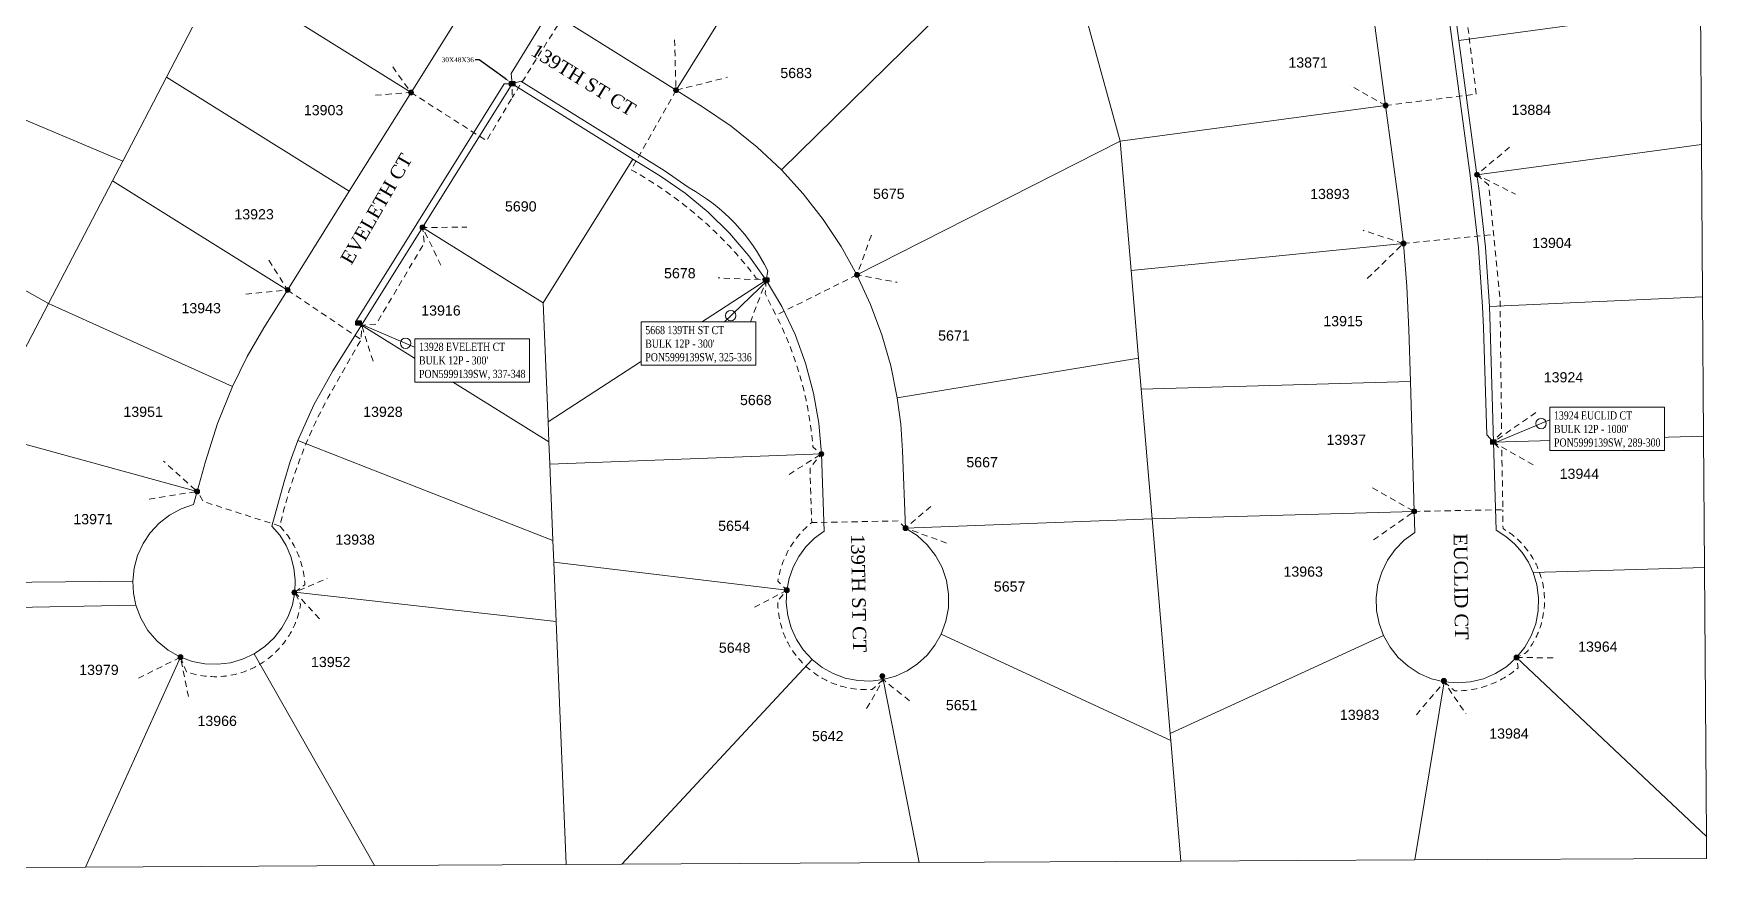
# Model space of a CAD drawing. Header units: feet. Extents: x 865220 to 2843873, y -2240498 to 972474.
# Drawn here: x 2837220 to 2838455, y 965875 to 966491 of the extents above; entities that cross this region are included whole.
import ezdxf
from ezdxf import colors
from ezdxf.entities.mleader import LeaderData, LeaderLine
from ezdxf.enums import TextEntityAlignment as Align
from ezdxf.lldxf.tags import DXFTag
from ezdxf.math import Vec2, Vec3

# ---------------------------------------------------------------- set-up
doc = ezdxf.new("R2010")
doc.units = ezdxf.units.FT
doc.header["$LTSCALE"] = 0.015
doc.header["$MEASUREMENT"] = 0
doc.linetypes.add('DASHED', pattern=[5, 3, -2])
doc.layers.get('0').update_dxf_attribs({"lineweight": 5})
for name, color, linetype, lineweight in [('48B', 112, '48B', 5), ('Dakota County Addresses', 7, 'Continuous', 5), ('Dakota County Parcels', 7, 'Continuous', 5), ('DETAIL', 7, 'Continuous', 5), ('DROP BURIED', 7, 'DASHED', 5), ('RUNNING LINE (UNDERGROUND)', 10, 'Continuous', 5), ('STREET NAME', 7, 'Continuous', 5), ('TAIL', 1, 'MST', 5), ('TELEPHONE STRUCT-PROP', 6, 'Continuous', 5), ('TERMINALS', 7, 'Continuous', 5)]:
    doc.layers.add(name, color=color, linetype=linetype, lineweight=lineweight)
doc.styles.add('Dimensions 100', font='arial.ttf')
doc.styles.add('Line', font='txt.shx', dxfattribs={"height": 3})
doc.styles.add('SIMPLEX', font='times.ttf', dxfattribs={"width": 0.8})
doc.styles.get("Standard").update_dxf_attribs({"font": 'times.ttf'})
doc.styles.add('Utilities', font='arial.ttf', dxfattribs={"height": 2.5})
tags = doc.linetypes.add('48B', pattern='A,80,-5,["48B",Line,S=1.5,R=0,X=0,Y=-1.5],-20', length=105).pattern_tags.tags
tags[6] = DXFTag(74, 10)
tags = doc.linetypes.add('MST', pattern='A,5,-5,5,-5,["TAIL",Line,S=1.5,R=0,X=0,Y=-1.5],-20', length=40).pattern_tags.tags
tags[10] = DXFTag(74, 10)

# ---------------------------------------------------------------- blocks, each defined once
blk = doc.blocks.new('ACMAP_ANN_TEMPLATE_Dakota County Addresses')
at = {"layer": 'Dakota County Addresses', "style": 'Dimensions 100'}
blk.add_attdef('DakotaCountyAddress', text='', height=50, dxfattribs=at).set_placement((0, 0), align=Align.CENTER)
blk = doc.blocks.new('NEW HH')
at = {"ltscale": 40, "true_color": 0xffffff}
h = blk.add_hatch(color=7, dxfattribs=at)
h.dxf.hatch_style = 1
h.paths.add_polyline_path([(-0.06105542969374866, -0.03052771484690631, 0.4142135623730951), (-0.04579157227031772, -0.04579157227033726), (0.04579157227026798, -0.04579157227033726, 0.4142135623730951), (0.06105542969369893, -0.03052771484690631), (0.06105542969369893, 0.03052771484699512, 0.4142135623736632), (0.04579157227023838, 0.04579157227042607), (-0.04579157227034732, 0.04579157227024844, 0.414213562372527), (-0.06105542969374866, 0.03052771484681749)])
at = {"layer": 'RUNNING LINE (UNDERGROUND)', "color": 6, "lineweight": 0, "const_width": 0.005, "flags": 128}
blk.add_lwpolyline([(-0.06105542969374866, 0.03052771484681749), (-0.06105542969374866, -0.03052771484690631, 0.414213562373095), (-0.04579157227031772, -0.04579157227033726), (0.04579157227026798, -0.04579157227033726, 0.414213562373095), (0.06105542969369893, -0.03052771484690631), (0.06105542969369893, 0.03052771484699512, 0.414213562373095), (0.04579157227026798, 0.04579157227042607), (-0.04579157227031772, 0.04579157227024844, 0.414213562373095)], format="xyb", close=True, dxfattribs=at)
at = {"layer": 'TELEPHONE STRUCT-PROP', "color": 18, "true_color": 0x000000, "style": 'Utilities'}
blk.add_text('HH', height=0.05, dxfattribs=at).set_placement((-2.486899575160351e-14, -4.440892098500626e-14), align=Align.MIDDLE_CENTER)
blk = doc.blocks.new('Proposed FlowerPot')
at = {"ltscale": 100, "true_color": 0xffffff}
h = blk.add_hatch(color=7, dxfattribs=at)
h.dxf.hatch_style = 1
h.paths.add_polyline_path([(0, 0.06044184218626469, 0.4142135626410708), (-0.06044184220916977, 6.938893903907228e-18, 0.4142135629443679), (2.910532231892304e-11, -0.06044184220917126, 0.4142135622320617), (0.06044184220917274, 0, 0.4142135626410852)])
at = {"ltscale": 100}
blk.add_circle((1.484923295436147e-15, 0), 0.06044184220917126, dxfattribs=at)
at = {"layer": 'RUNNING LINE (UNDERGROUND)', "color": 6, "lineweight": 0, "const_width": 0.009066269703417179, "flags": 128}
blk.add_lwpolyline([(-0.06044184220916977, 7.401990859603098e-18, -0.4142135626410708), (0, 0.06044184218626469, -0.4142135626410852), (0.06044184220917274, 0, -0.4142135622320617), (2.910532064518594e-11, -0.06044184220917126, -0.4142135629443678), (-0.06044184218316531, 2.600446761801195e-11)], format="xyb", dxfattribs=at)
at = {"color": 18, "linetype": 'ByBlock', "lineweight": -2, "ltscale": 100, "true_color": 0x000000, "style": 'Dimensions 100'}
blk.add_text('F', height=0.07438132983172492, dxfattribs=at).set_placement((-0.02901618487607853, -0.03736743797316757))
blk = doc.blocks.new('TERMINAL')
at = {"ltscale": 0.5, "flags": 128}
blk.add_lwpolyline([(-0.06994377462731904, -0.6461045319085592), (-0.06994377462730439, 44.7521333193561)], dxfattribs=at)
at = {"ltscale": 0.5}
blk.add_circle((-0.06994377462730084, 37.60619956572897), 3.825637144036591, dxfattribs=at)

msp = doc.modelspace()

# ---------------------------------------------------------------- linework, layer by layer
at = {"layer": '48B', "lineweight": 5, "ltscale": 100, "flags": 128}
msp.add_lwpolyline([(2837573.21608466, 966453.6984237705), (2837572.438518623, 966461.183298042), (2837600.742668564, 966507.2243676991), (2837722.453248712, 966704.4098523007), (2837748.138141686, 966758.9228143491), (2837758.760892334, 966786.9874387027), (2837785.771375246, 966876.5839369539), (2837792.225517746, 966881.121016742)], dxfattribs=at)
at = {"layer": 'Dakota County Parcels', "lineweight": 5}
for p, q in [((2837771.865881712, 966390.1578526844), (2837973.228736833, 966587.9243735385)), ((2838257.697348758, 966589.6896679897), (2838271.734184726, 966485.6834776264)), ((2837761.829967595, 966557.5445641961), (2837694.045713969, 966448.9821753327)), ((2838204.260769824, 966537.0741832417), (2838217.677153816, 966437.6763762918)), ((2837357.847264388, 966535.1503174689), (2837498.49691296, 966447.3056834203)), ((2837498.49691296, 966447.3056834203), (2837546.158770483, 966523.6383109924)), ((2837604.990654122, 966504.5871749979), (2837694.045713969, 966448.9821753327)), ((2837994.9938813, 966508.8329373125), (2838021.848120878, 966411.2513582122)), ((2838271.734184726, 966485.6834776264), (2838450.08607812, 966509.7636561405)), ((2838450.795066763, 966408.966895168), (2838450.08607812, 966509.7636561405)), ((2837317.999292313, 966458.6560773712), (2837337.233307447, 966495.582979088)), ((2838271.734184726, 966485.6834776264), (2838285.108999669, 966386.5934018393)), ((2837146.049144571, 966455.6070168403), (2837285.707457668, 966396.6596099224)), ((2837285.707457668, 966396.6596099224), (2837317.999292313, 966458.6560773712)), ((2837317.999292313, 966458.6560773712), (2837452.954462229, 966374.3655157548)), ((2837507.020567289, 966347.6801221718), (2837573.21608466, 966453.6984237705)), ((2837573.21608466, 966453.6984237705), (2837662.271144011, 966398.0934251298)), ((2837452.954462229, 966374.3655157548), (2837498.49691296, 966447.3056834203)), ((2837694.045713969, 966448.9821753327), (2837714.400407493, 966436.2731404242)), ((2838021.848120878, 966411.2513582122), (2838217.677153816, 966437.6763762918)), ((2838217.677153816, 966437.6763762918), (2838226.991736496, 966368.6594993931)), ((2837827.591202253, 966312.6178091888), (2838021.848120878, 966411.2513582122)), ((2838021.848120878, 966411.2513582122), (2838029.882406923, 966315.9703933683)), ((2838285.108999669, 966386.5934018393), (2838450.795066763, 966408.966895168)), ((2838451.587361111, 966296.4016864833), (2838450.795066763, 966408.966895168)), ((2837278.155037503, 966382.1598692101), (2837285.707457668, 966396.6596099224)), ((2837596.075617287, 966292.0761255), (2837662.271144011, 966398.0934251298)), ((2837662.271144011, 966398.0934251298), (2837682.626837282, 966385.3843988006)), ((2837230.921147778, 966291.4756585036), (2837278.155037503, 966382.1598692101)), ((2837278.155037503, 966382.1598692101), (2837407.412212655, 966301.4253503133)), ((2838285.108999669, 966386.5934018393), (2838286.44668196, 966376.6842960354)), ((2837101.280564527, 966364.0744607907), (2837230.921147778, 966291.4756585036)), ((2837407.412212655, 966301.4253503133), (2837452.954462229, 966374.3655157548)), ((2838230.830901008, 966335.7474608172), (2838226.991736496, 966368.6594993931)), ((2837462.008091514, 966275.5883216683), (2837507.020567289, 966347.6801221718)), ((2837507.020567289, 966347.6801221718), (2837596.075617287, 966292.0761255)), ((2838029.882406923, 966315.9703933683), (2838230.830901008, 966335.7474608172)), ((2838029.882406923, 966315.9703933683), (2838035.344224147, 966251.1967244272)), ((2837599.643407867, 966204.0883204315), (2837760.666382263, 966308.7489028883)), ((2837182.819156682, 966199.1235178199), (2837230.921147778, 966291.4756585036)), ((2837230.921147778, 966291.4756585036), (2837366.7864621, 966230.2861272816)), ((2837389.936302244, 966273.4363883485), (2837407.412212655, 966301.4253503133)), ((2837596.075617287, 966292.0761255), (2837599.643407867, 966204.0883204315)), ((2838294.268741279, 966289.3801793393), (2838451.587361111, 966296.4016864833)), ((2838452.310555388, 966193.5451976482), (2838451.587361111, 966296.4016864833)), ((2838294.832936375, 966274.0177081015), (2838294.268741279, 966289.3801793393)), ((2837440.82504411, 966241.6628216144), (2837462.008091514, 966275.5883216683)), ((2837462.008091514, 966275.5883216683), (2837600.243460316, 966189.2815086592)), ((2838235.970831912, 966233.9379920673), (2838234.864352885, 966272.2865637739)), ((2838297.285263303, 966189.0624643725), (2838294.832936375, 966274.0177081015)), ((2837857.315108023, 966221.8746107046), (2838035.344224147, 966251.1967244272)), ((2838035.344224147, 966251.1967244272), (2838037.283191087, 966228.2005924259)), ((2838037.283191087, 966228.2005924259), (2838235.970831912, 966233.9379920673)), ((2838037.283191087, 966228.2005924259), (2838045.360822279, 966132.4110297684)), ((2838238.741184548, 966137.9881043446), (2838235.970831912, 966233.9379920673)), ((2837599.643407867, 966204.0883204315), (2837600.243460316, 966189.2815086592)), ((2837181.460646596, 966196.5150581871), (2837340.621343058, 966152.7211762976)), ((2838297.285263303, 966189.0624643725), (2838452.310555388, 966193.5451976482)), ((2838452.99363834, 966096.5679485102), (2838452.310555388, 966193.5451976482)), ((2837415.0189157, 966190.3824607704), (2837603.195117395, 966116.4694555972)), ((2837600.243460316, 966189.2815086592), (2837600.904319979, 966172.9770136971)), ((2837600.904319979, 966172.9770136971), (2837801.305502589, 966180.4060208697)), ((2837803.414245327, 966123.451474258), (2837801.305502589, 966180.4060208697)), ((2837863.366353045, 966125.6704501521), (2837861.258006688, 966182.6255000841)), ((2838299.16073295, 966124.0978507076), (2838297.285263303, 966189.0624643725)), ((2837340.621343058, 966152.7211762976), (2837346.720173105, 966174.8933157225)), ((2837600.904319979, 966172.9770136971), (2837603.195117395, 966116.4694555972)), ((2837395.814400945, 966127.1686171975), (2837404.565196084, 966158.9819107775)), ((2837337.9692783, 966143.0800211404), (2837340.621343058, 966152.7211762976)), ((2837863.366353045, 966125.6704501521), (2838045.360822279, 966132.4110297684)), ((2838045.360822279, 966132.4110297684), (2838238.741184548, 966137.9881043446)), ((2838045.360822279, 966132.4110297684), (2838058.716036087, 965974.0201061007)), ((2838239.191648647, 966122.3670022276), (2838238.741184548, 966137.9881043446)), ((2837603.195117395, 966116.4694555972), (2837603.839946334, 966100.5637979519)), ((2837603.839946334, 966100.5637979519), (2837605.614462511, 966056.7949020502)), ((2837603.839946334, 966100.5637979519), (2837775.750687596, 966079.8275430885)), ((2838326.638833606, 966092.9150644292), (2838452.99363834, 966096.5679485102)), ((2838454.391227011, 965897.8940608178), (2838452.99363834, 966096.5679485102)), ((2837164.53322656, 966085.1980310653), (2837293.13602445, 966086.4739940625)), ((2837175.54847369, 966066.279427645), (2837295.334184812, 966068.8753361341)), ((2837412.734200322, 966078.3624112394), (2837605.614462511, 966056.7949020502)), ((2837605.614462511, 966056.7949020502), (2837612.89133494, 965877.3117360149)), ((2837889.737803054, 966047.4001420711), (2838059.152784089, 965968.8393311475)), ((2838058.716036087, 965974.0201061007), (2838216.150203417, 966046.2729450103)), ((2837258.150886631, 965875.4243625377), (2837328.347231975, 966030.3855251197)), ((2837382.763779021, 966032.875242186), (2837471.641875163, 965876.5607917544)), ((2837654.173497639, 965877.5315907982), (2837794.488620874, 966028.6787952643)), ((2838314.303329934, 966030.1177778479), (2838454.391227011, 965897.8940608178)), ((2837846.882833898, 966013.7732772504), (2837873.433814594, 965878.6981992733)), ((2838239.303969657, 965880.643505567), (2838260.931819331, 966012.100828239)), ((2838058.716036087, 965974.0201061007), (2838059.152784089, 965968.8393311475)), ((2838059.152784089, 965968.8393311475), (2838066.667188051, 965879.7253825378)), ((2838454.504764746, 965881.7881799836), (2838454.391227011, 965897.8940608178)), ((2837182.952687205, 965875.0251809892), (2837258.150886631, 965875.4243625377)), ((2837258.150886631, 965875.4243625377), (2837471.641875163, 965876.5607917544)), ((2837471.641875163, 965876.5607917544), (2837612.89133494, 965877.3117360149)), ((2837612.89133494, 965877.3117360149), (2837654.173497639, 965877.5315907982)), ((2837654.173497639, 965877.5315907982), (2837873.433814594, 965878.6981992733)), ((2837873.433814594, 965878.6981992733), (2838066.667188051, 965879.7253825378)), ((2838066.667188051, 965879.7253825378), (2838239.303969657, 965880.643505567)), ((2838239.303969657, 965880.643505567), (2838454.504764746, 965881.7881799836))]:
    msp.add_line(p, q, dxfattribs=at)
for points in [[(2837771.865881712, 966390.1578526844), (2837753.937180943, 966407.0176467348), (2837734.742689769, 966422.420973615), (2837714.400407493, 966436.2731404242)], [(2837827.591202253, 966312.6178091888), (2837815.927722394, 966333.5464678828), (2837802.69933906, 966353.522838806), (2837787.983383154, 966372.4301433947), (2837771.865881712, 966390.1578526844)], [(2837760.666382263, 966308.7489028883), (2837747.85505616, 966326.6857129906), (2837733.531546656, 966343.439706878), (2837717.804512597, 966358.8837879163), (2837700.793260064, 966372.9007964667), (2837682.626837282, 966385.3843988006)], [(2838294.268741279, 966289.3801793393), (2838291.298994566, 966333.1165722657), (2838286.44668196, 966376.6842960354)], [(2838234.864352885, 966272.2865637739), (2838233.394546982, 966304.0517733891), (2838230.830901008, 966335.7474608172)], [(2837801.305502589, 966180.4060208697), (2837799.441949873, 966203.0326675598), (2837795.556932494, 966225.4010517907), (2837789.681753036, 966247.3309456271), (2837781.863749338, 966268.645654158), (2837772.165913083, 966289.1734391612), (2837760.666382263, 966308.7489028883)], [(2837857.315108023, 966221.8746107046), (2837852.512111673, 966245.3475956332), (2837845.929780073, 966268.3850154441), (2837837.606591847, 966290.8521991272), (2837827.591202253, 966312.6178091888)], [(2837389.936302244, 966273.4363883485), (2837377.660955935, 966252.2370319713), (2837366.7864621, 966230.2861272816)], [(2837440.82504411, 966241.6628216144), (2837426.751066909, 966216.6118868042), (2837415.0189157, 966190.3824607704)], [(2837366.7864621, 966230.2861272816), (2837355.670327367, 966202.9820393894), (2837346.720173105, 966174.8933157225)], [(2837861.258006688, 966182.6255000841), (2837859.894910973, 966202.3111695249), (2837857.315108023, 966221.8746107046)], [(2837415.0189157, 966190.3824607704), (2837409.37769216, 966174.8201337245), (2837404.565196084, 966158.9819107775)], [(2837337.9692783, 966143.0800211404), (2837328.837116201, 966139.8877481644), (2837320.336314546, 966135.2700255152), (2837312.6876454, 966129.3467788186), (2837306.089750299, 966122.2718391691), (2837300.713981413, 966114.2289479349), (2837296.699951402, 966105.4269848925), (2837294.151907565, 966096.0945434768), (2837293.13602445, 966086.4739940625)], [(2837412.734200322, 966078.3624112394), (2837413.060855149, 966087.2478141536), (2837412.072088527, 966096.0840706725), (2837409.789571938, 966104.6775104229), (2837406.263332868, 966112.8397850592), (2837401.570658341, 966120.391996329), (2837395.814400945, 966127.1686171975)], [(2837803.414245327, 966123.451474258), (2837796.257034749, 966118.1759204578), (2837789.957160861, 966111.9014706847), (2837784.6527079, 966104.7656519201), (2837780.459941894, 966096.9248711069), (2837777.470762279, 966088.5509869691), (2837775.750687596, 966079.8275430885)], [(2837889.737803054, 966047.4001420711), (2837893.2005858, 966056.897614674), (2837895.020062097, 966066.8415754933), (2837895.14460277, 966076.9498562936), (2837893.570673866, 966086.9356261243), (2837890.342936927, 966096.5155304086), (2837885.552981691, 966105.4177313123), (2837879.336727146, 966113.3896214191), (2837871.870564723, 966120.204991651), (2837863.366353045, 966125.6704501521)], [(2838239.191648647, 966122.3670022276), (2838231.416237657, 966116.6595242817), (2838224.655567026, 966109.7801599961), (2838219.084264204, 966101.9066026632), (2838214.846235383, 966093.242225514), (2838212.050948422, 966084.0108285223), (2838210.770605293, 966074.4508577746), (2838211.038277123, 966064.8092463624), (2838212.847049978, 966055.3350361374), (2838216.150203417, 966046.2729450103)], [(2838326.638833606, 966092.9150644292), (2838323.028956496, 966100.5892886233), (2838318.374124793, 966107.6785390575), (2838312.767152031, 966114.0414618638), (2838306.319836687, 966119.551185542), (2838299.16073295, 966124.0978507076)], [(2838314.303329934, 966030.1177778479), (2838320.330030853, 966037.6318916392), (2838325.076959847, 966046.0134007868), (2838328.421830895, 966055.0463885751), (2838330.27847651, 966064.4981555019), (2838330.599067487, 966074.1252138738), (2838329.375345052, 966083.6795602601), (2838326.638833606, 966092.9150644292)], [(2837293.13602445, 966086.4739940625), (2837293.588031572, 966077.5938424293), (2837295.334184812, 966068.8753361341)], [(2837775.750687596, 966079.8275430885), (2837775.364640811, 966070.4222951245), (2837776.452715775, 966061.0722248603), (2837778.988190908, 966052.0069567238), (2837782.908798548, 966043.4491207686), (2837788.118254142, 966035.6088852745), (2837794.488620874, 966028.6787952643)], [(2837295.334184812, 966068.8753361341), (2837299.022040436, 966059.0908164766), (2837304.350436264, 966050.0938557882), (2837311.15798491, 966042.1569556084), (2837319.238498148, 966035.5205101047), (2837328.347231975, 966030.3855251197)], [(2837382.763779021, 966032.875242186), (2837390.553788095, 966038.1594817985), (2837397.422617341, 966044.595832837), (2837403.201588882, 966052.0262378056), (2837407.748788503, 966060.2682282191), (2837410.952550586, 966069.119405498), (2837412.734200322, 966078.3624112394)], [(2837846.882833898, 966013.7732772504), (2837855.94700735, 966016.3126435254), (2837864.503172912, 966020.2368826058), (2837872.341216118, 966025.4496266332), (2837879.268657499, 966031.8228658263), (2837885.115379287, 966039.2000920263), (2837889.737803054, 966047.4001420711)], [(2838216.150203417, 966046.2729450103), (2838220.930524267, 966037.7614859764), (2838227.027930694, 966030.1379672971), (2838234.280982323, 966023.6042360563), (2838242.497640897, 966018.333285128), (2838251.46035483, 966014.4646729205), (2838260.931819331, 966012.100828239)], [(2837328.347231975, 966030.3855251197), (2837337.201165083, 966027.1891163785), (2837346.445748755, 966025.4151848753), (2837355.853956007, 966025.1072945234), (2837365.19474162, 966026.2730064329), (2837374.238716113, 966028.8836932715), (2837382.763779021, 966032.875242186)], [(2837794.488620874, 966028.6787952643), (2837801.870711517, 966022.8381483715), (2837810.074639061, 966018.2225237314), (2837818.898926854, 966014.9452744212), (2837828.126863063, 966013.0868849952), (2837837.531822843, 966012.6929948044), (2837846.882833898, 966013.7732772504)], [(2838260.931819331, 966012.100828239), (2838270.661263872, 966011.3043730569), (2838280.391073271, 966012.0963585612), (2838289.863633369, 966014.4558155399), (2838298.828141145, 966018.3202731286), (2838307.047245171, 966023.5874128838), (2838314.303329934, 966030.1177778479)]]:
    msp.add_lwpolyline(points, dxfattribs=at)
at = {"layer": 'DROP BURIED', "lineweight": 5, "ltscale": 100, "flags": 128}
for points in [[(2837726.856131757, 966702.0236117851), (2837728.290663936, 966690.882440601), (2837573.171759291, 966443.4921667574)], [(2838217.677153816, 966437.6763762918), (2838284.589309409, 966446.0570519622), (2838267.439362903, 966582.9839459406), (2838257.697348758, 966589.6896679897)], [(2837692.961186668, 966486.1692951422), (2837694.045713969, 966448.9821753327), (2837732.144362603, 966458.521494098)], [(2837472.255745802, 966445.2817020488), (2837498.49691296, 966447.3056834203), (2837483.328014691, 966468.4331658715)], [(2837498.49691296, 966447.3056834203), (2837554.214004036, 966411.6814049751), (2837573.171759291, 966443.4921667574), (2837573.21608466, 966453.6984237705)], [(2838217.677153816, 966437.6763762918), (2838191.417522694, 966452.4467659814)], [(2838309.100975736, 966406.8932278729), (2838285.108999669, 966386.5934018393), (2838313.607559928, 966372.1028618892)], [(2838285.108999669, 966386.5934018393), (2838293.649351627, 966379.1571615485), (2838302.076597105, 966295.3916798248), (2838303.305361146, 966196.1866968104), (2838296.703616998, 966189.6498886967)], [(2837520.586015359, 966319.7615506542), (2837507.020567289, 966347.6801221718), (2837539.697146541, 966347.7693355868)], [(2837838.203105156, 966341.9403657017), (2837827.591202253, 966312.6178091888), (2837857.153526056, 966307.1257700331)], [(2838204.177249558, 966309.9675659214), (2838230.830901008, 966335.7474608172), (2838201.17397614, 966345.507321442)], [(2838230.830901008, 966335.7474608172), (2838297.343394159, 966342.4389654272)], [(2837376.562816518, 966298.300972692), (2837407.412212655, 966301.4253503133), (2837393.06575373, 966324.3357690054)], [(2837746.229949304, 966270.7189379351), (2837760.666382263, 966308.7489028883), (2837725.230472293, 966310.3985081722)], [(2837827.591202253, 966312.6178091888), (2837767.745038474, 966282.8493565591), (2837759.795026645, 966298.8319713059), (2837760.666382263, 966308.7489028883)], [(2837407.412212655, 966301.4253503133), (2837461.628778322, 966264.8034334613)], [(2837470.441058853, 966248.811841496), (2837462.008091514, 966275.5883216683)], [(2838328.633971412, 966210.9841114539), (2838297.285263303, 966189.0624643725), (2838328.382861595, 966171.4378044831)], [(2837777.421136778, 966165.3180783803), (2837801.305502589, 966180.4060208697)], [(2838238.741184548, 966137.9881043446), (2838304.236141536, 966139.2659751491), (2838303.38475244, 966182.9023834876), (2838297.285263303, 966189.0624643725)], [(2837305.327983468, 966147.0627415781), (2837340.621343058, 966152.7211762976), (2837315.817677581, 966175.0930255037)], [(2838208.764188893, 966116.9227443836), (2838238.741184548, 966137.9881043446), (2838206.105772957, 966156.3444415468)], [(2837882.120538185, 966141.6906743206), (2837863.366353045, 966125.6704501521), (2837896.283131897, 966113.6984656139)], [(2837430.869499734, 966058.7507325716), (2837412.734200322, 966078.3624112394), (2837436.705291894, 966088.5255538025)], [(2837775.750687596, 966079.8275430885), (2837749.74548675, 966066.0732894554)], [(2837297.30920996, 966014.7652012077), (2837328.347231975, 966030.3855251197), (2837334.413196605, 966000.1547012758)], [(2838314.303329934, 966030.1177778479), (2838343.817745049, 966029.865486911)], [(2837834.711004626, 965992.4340852846), (2837846.882833898, 966013.7732772504), (2837868.125351019, 965996.7279315689)], [(2838240.360500206, 965987.8581362418), (2838260.931819331, 966012.100828239), (2838276.948874692, 965988.4742625123)]]:
    msp.add_lwpolyline(points, dxfattribs=at)
for points in [[(2837694.045713969, 966448.9821753327), (2837660.879396374, 966390.2353195755, -0.1041778251861268), (2837753.264372327, 966310.2375538377), (2837760.666382263, 966308.7489028883)], [(2837846.882833898, 966013.7732772504), (2837838.889471991, 966006.5790291303, -0.4402686822510278), (2837769.131164668, 966071.9489880183), (2837775.750687596, 966079.8275430885), (2837769.241652987, 966086.4833375125, -0.1852855851787569), (2837794.161791284, 966129.7264021065), (2837792.916286589, 966170.1207480452), (2837801.305502589, 966180.4060208697), (2837795.022791504, 966185.5465818408, 0.09959751567034186), (2837767.745038474, 966282.8493565591)], [(2838260.931819331, 966012.100828239), (2838268.744808869, 966005.4710570427, 0.1830451114596129), (2838315.489209495, 966022.5567755615), (2838314.303329934, 966030.1177778479), (2838321.263462736, 966033.490288994, 0.4604706599362354), (2838304.307979527, 966125.2523965228), (2838304.236141536, 966139.2659751491)], [(2837328.347231975, 966030.3855251197), (2837332.715694238, 966019.5488332633, 0.4644919477942225), (2837417.008237803, 966069.1331525068), (2837412.734200322, 966078.3624112394)]]:
    msp.add_lwpolyline(points, format="xyb", dxfattribs=at)
at = {"layer": 'DROP BURIED', "ltscale": 100, "flags": 128}
for points in [[(2837401.734064633, 966127.1407486005), (2837345.33313097, 966145.1843992572), (2837340.621343059, 966152.7211762981)], [(2837863.366353043, 966125.6704501526), (2837858.193266244, 966130.9616705894), (2837794.161791284, 966129.7264021065)]]:
    msp.add_lwpolyline(points, dxfattribs=at)
at = {"layer": 'TAIL', "lineweight": 5, "ltscale": 100, "flags": 128}
for points in [[(2838111.545329812, 966993.3404927149), (2838109.374923095, 966986.6940088181), (2838198.321109817, 966809.9884706882), (2838210.804646578, 966779.6453874431), (2838220.967172225, 966750.7038376111), (2838245.416187763, 966643.2986689724), (2838251.942786301, 966595.0561274465), (2838253.623195796, 966584.1826694261), (2838280.147607269, 966385.9714470783), (2838286.318517507, 966332.6594943926), (2838289.274962396, 966289.119001608), (2838289.835584538, 966273.8538183604), (2838292.259877303, 966194.6186900658), (2838297.285263303, 966189.0624643725)], [(2837457.741305834, 966278.1954038965), (2837502.779389025, 966350.3282171354), (2837567.171908716, 966453.6703650635), (2837573.21608466, 966453.6984237705)]]:
    msp.add_lwpolyline(points, dxfattribs=at)
msp.add_lwpolyline([(2837760.666382263, 966308.7489028883), (2837761.822194911, 966315.5767379517, 0.1519485807493589), (2837703.723913005, 966376.9536565256), (2837685.368086773, 966389.5674131222), (2837579.405979028, 966455.54297356), (2837573.21608466, 966453.6984237705)], format="xyb", dxfattribs=at)

# ---------------------------------------------------------------- block references
at = {"lineweight": 5}
for name, p, xscale, yscale, zscale in [('NEW HH', (2837573.121728184, 966453.7828705817), 40, 40, 40), ('Proposed FlowerPot', (2837694.045713969, 966448.9821753327), 30, 30, 30), ('Proposed FlowerPot', (2837498.49691296, 966447.3056834203), 30, 30, 30), ('Proposed FlowerPot', (2838217.677153816, 966437.6763762918), 30, 30, 30), ('Proposed FlowerPot', (2838285.108999669, 966386.5934018393), 30, 30, 30), ('Proposed FlowerPot', (2837507.020567289, 966347.6801221718), 30, 30, 30), ('Proposed FlowerPot', (2838230.830901008, 966335.7474608172), 30, 30, 30), ('Proposed FlowerPot', (2837827.591202253, 966312.6178091888), 30, 30, 30), ('Proposed FlowerPot', (2837407.412212655, 966301.4253503133), 30, 30, 30), ('NEW HH', (2837760.572025786, 966308.8333496995), 40, 40, 40), ('NEW HH', (2837459.755388574, 966277.0555866596), 40, 40, 40), ('NEW HH', (2838297.190906826, 966189.1469111837), 40, 40, 40), ('Proposed FlowerPot', (2837801.305502589, 966180.4060208697), 30, 30, 30), ('Proposed FlowerPot', (2837340.621343058, 966152.7211762976), 30, 30, 30), ('Proposed FlowerPot', (2838238.741184548, 966137.9881043446), 30, 30, 30), ('Proposed FlowerPot', (2837863.366353045, 966125.6704501521), 30, 30, 30), ('Proposed FlowerPot', (2837412.352747832, 966078.1373995387), 30, 30, 30), ('Proposed FlowerPot', (2837775.750687596, 966079.8275430885), 30, 30, 30), ('Proposed FlowerPot', (2837328.347231975, 966030.3855251197), 30, 30, 30), ('Proposed FlowerPot', (2838314.303329934, 966030.1177778479), 30, 30, 30), ('Proposed FlowerPot', (2837846.309724558, 966016.2955722229), 30, 30, 30), ('Proposed FlowerPot', (2838260.704761919, 966012.8457001315), 30, 30, 30)]:
    msp.add_blockref(name, p, dxfattribs=dict(at, xscale=xscale, yscale=yscale, zscale=zscale))
at = {"layer": 'Dakota County Addresses', "lineweight": 5, "xscale": 0.15, "yscale": 0.15, "zscale": 0.15}
for p, values in [((2837782.668291275, 966457.9140345615), {'DakotaCountyAddress': '5683'}), ((2838160.479001372, 966465.6543134314), {'DakotaCountyAddress': '13871'}), ((2837433.959196008, 966430.5265738491), {'DakotaCountyAddress': '13903'}), ((2838325.208539415, 966430.737111972), {'DakotaCountyAddress': '13884'}), ((2837851.063711142, 966368.734195092), {'DakotaCountyAddress': '5675'}), ((2838176.519556238, 966368.6009984699), {'DakotaCountyAddress': '13893'}), ((2837579.453567828, 966359.4534081235), {'DakotaCountyAddress': '5690'}), ((2837382.680913756, 966353.6255799953), {'DakotaCountyAddress': '13923'}), ((2838340.404828405, 966332.4452178006), {'DakotaCountyAddress': '13904'}), ((2837696.851373186, 966310.110382532), {'DakotaCountyAddress': '5678'}), ((2837343.619226327, 966284.3047737193), {'DakotaCountyAddress': '13943'}), ((2837520.593515849, 966282.5812443432), {'DakotaCountyAddress': '13916'}), ((2838186.263385806, 966274.7222050775), {'DakotaCountyAddress': '13915'}), ((2837899.133224663, 966264.079906923), {'DakotaCountyAddress': '5671'}), ((2838348.938228643, 966233.2515965228), {'DakotaCountyAddress': '13924'}), ((2837300.79224039, 966207.7778255392), {'DakotaCountyAddress': '13951'}), ((2837477.746261399, 966207.7741586615), {'DakotaCountyAddress': '13928'}), ((2837752.884139521, 966216.4601429228), {'DakotaCountyAddress': '5668'}), ((2838188.616377503, 966187.1253734429), {'DakotaCountyAddress': '13937'}), ((2837919.931360139, 966170.5536138986), {'DakotaCountyAddress': '5667'}), ((2838360.678510469, 966162.0088665981), {'DakotaCountyAddress': '13944'}), ((2837263.832544058, 966128.5087645848), {'DakotaCountyAddress': '13971'}), ((2837736.799303874, 966123.5899153773), {'DakotaCountyAddress': '5654'}), ((2837457.249068203, 966113.4078641732), {'DakotaCountyAddress': '13938'}), ((2838156.864100141, 966089.7732268285), {'DakotaCountyAddress': '13963'}), ((2837940.223280828, 966078.79561481), {'DakotaCountyAddress': '5657'}), ((2837439.23849472, 966023.0538473811), {'DakotaCountyAddress': '13952'}), ((2837737.310813018, 966033.6077918869), {'DakotaCountyAddress': '5648'}), ((2838374.279521731, 966034.3705375094), {'DakotaCountyAddress': '13964'}), ((2837268.173856513, 966017.2396962207), {'DakotaCountyAddress': '13979'}), ((2837904.830285712, 965991.2128418211), {'DakotaCountyAddress': '5651'}), ((2837355.43398373, 965979.5489237991), {'DakotaCountyAddress': '13966'}), ((2838198.512055324, 965984.0309505884), {'DakotaCountyAddress': '13983'}), ((2837805.997231131, 965968.3436177049), {'DakotaCountyAddress': '5642'}), ((2838308.718086442, 965970.2045977351), {'DakotaCountyAddress': '13984'})]:
    msp.add_blockref('ACMAP_ANN_TEMPLATE_Dakota County Addresses', p, dxfattribs=at).add_auto_attribs(values)
at = {"layer": 'TERMINALS', "lineweight": 5, "ltscale": 0.5}
for p, rotation in [((2837761.442771194, 966308.6214412084), 133.8677328777588), ((2837459.897505289, 966276.9117553006), 246.7238281632443), ((2838297.660412447, 966188.2947423342), 292.5656655846836)]:
    msp.add_blockref('TERMINAL', p, dxfattribs=dict(at, rotation=rotation))

# ---------------------------------------------------------------- texts
at = {"layer": 'STREET NAME', "lineweight": 5, "ltscale": 40, "char_height": 10, "attachment_point": 1}
for s, insert, rotation in [('139TH ST CT', (2837591.422635143, 966483.8556039648), 328.1287875883901), ('EVELETH CT', (2837445.808956488, 966324.4488126286), 60.07720651046601), ('139TH ST CT', (2837833.109026292, 966121.3193084127), 271.01827616312244), ('EUCLID CT', (2838277.873570439, 966121.8368271482), 270.7471070466764)]:
    msp.add_mtext(s, dxfattribs=dict(at, insert=insert, rotation=rotation))

# ---------------------------------------------------------------- next in the draw order: texts
at = {"layer": 'TERMINALS', "lineweight": 5, "ltscale": 0.5, "char_height": 6, "attachment_point": 1, "style": 'SIMPLEX', "bg_fill": 19, "box_fill_scale": 1.5, "bg_fill_color": 256, "bg_fill_transparency": 0}
for s, insert in [("5668 139TH ST CT\\PBULK 12P - 300'\\PPON5999139SW, 325-336", (2837671.389179273, 966274.8591469562)), ("13928 EVELETH CT\\PBULK 12P - 300'\\PPON5999139SW, 337-348", (2837504.377751544, 966262.5117678024)), ("13924 EUCLID CT\\PBULK 12P - 1000'\\PPON5999139SW, 289-300", (2838341.952836136, 966211.8515823359))]:
    msp.add_mtext(s, dxfattribs=dict(at, insert=insert))

# ---------------------------------------------------------------- next in the draw order: leaders
at = {"layer": 'DETAIL', "lineweight": 5, "ltscale": 5}
ml = msp.add_multileader_mtext('Standard', dxfattribs=at)
ml.set_content('30X48X36', color=256)
ml.set_leader_properties()
ml.build(insert=Vec2(0, 0))
ml.multileader.update_dxf_attribs({"has_text_frame": 1, "text_left_attachment_type": 2, "text_right_attachment_type": 2, "dogleg_length": 3})
ctx = ml.context
ctx.base_point, ctx.char_height, ctx.landing_gap_size, ctx.plane_origin = Vec3(2837520.227963203, 966471.4127344848), 3.5, 1.5, Vec3(2837595.483874217, 966488.2297202523)
ctx.left_attachment, ctx.right_attachment, ctx.text_align_type = 2, 2, 1
notes = []
notes.append((ctx, [(0, (1, 1, 0), (2837548.787444097, 966471.4127344848), (-1, 0), 3, [(0, [(2837571.215962309, 966455.2779875158)], 0, [])])]))
ctx.mtext.insert, ctx.mtext.alignment, ctx.mtext.flow_direction = Vec3(2837533.00770365, 966473.1930156671), 2, 5
ctx.mtext.has_bg_fill, ctx.mtext.bg_color, ctx.mtext.bg_scale_factor, ctx.mtext.bg_transparency, ctx.mtext.use_window_bg_color = 1, -1027028792, 1.5, 0, 1
for ctx, leaders in notes:
    for number, flags, end, landing, length, lines in leaders:
        leader = LeaderData()
        leader.index, (leader.has_last_leader_line, leader.has_dogleg_vector, leader.attachment_direction) = number, flags
        leader.last_leader_point, leader.dogleg_vector, leader.dogleg_length = Vec3(end), Vec3(landing), length
        for number, points, colour, breaks in lines:
            line = LeaderLine()
            line.index, line.vertices, line.color, line.breaks = number, Vec3.list(points), colors.encode_raw_color(colour), breaks
            leader.lines.append(line)
        ctx.leaders.append(leader)

# ---------------------------------------------------------------- next in the draw order: linework, layer by layer
at = {"layer": 'DROP BURIED', "lineweight": 5, "ltscale": 100, "flags": 128}
msp.add_lwpolyline([(2837412.734200322, 966078.3624112394), (2837420.108607018, 966083.8042266509, 0.178158250112382), (2837401.734064633, 966127.1407486005, -0.07313012566100952), (2837440.488679812, 966227.7943206271), (2837461.628778322, 966264.8034334613), (2837462.008091514, 966275.5883216683), (2837472.747921044, 966276.2900347465), (2837508.331856261, 966336.3138867535), (2837507.020567289, 966347.6801221718)], format="xyb", dxfattribs=at)

doc.saveas('drawing.dxf')
